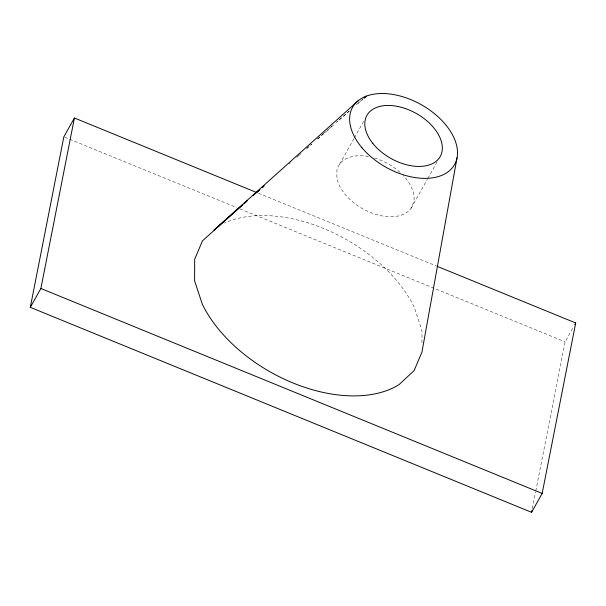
<?xml version="1.0" encoding="UTF-8"?>
<svg xmlns="http://www.w3.org/2000/svg" width="606" height="606" viewBox="0 0 606 606"><rect width="100%" height="100%" fill="white"/><g stroke="black" fill="none" stroke-linecap="round" stroke-linejoin="round"><path stroke-width="0.45" stroke-dasharray="3.03 2.27" d="M421.943 342.799L421.981 330.596L414.292 307.318A124.275 76.341 29.3 0 0 224.462 223.091M532.31 508.601L535.59 491.928M535.772 491.004L565.11 341.837L573.397 327.073M368.546 156.568A42.034 25.823 29.3 0 0 336.906 170.536L336.883 177.831A42.034 25.823 29.3 0 0 370.198 212.388A42.034 25.823 29.3 0 0 411.133 208.191L413.769 201.965A42.034 25.823 29.3 0 0 403.142 175.414M339.549 164.302L353.896 138.736M354.358 137.91L363.615 121.42M411.133 208.191L427.328 179.331M427.791 178.505L437.047 162.014M289.07 164.052L290.486 162.809M301.106 153.469L296.857 157.204L298.94 155.287M306.765 148.485L311.719 144.13L306.734 148.44M324.46 132.919L326.589 131.047L324.437 132.888M327.293 130.426L333.664 124.821L327.27 130.396M349.238 111.118L336.497 122.329L349.23 111.11M258.459 193.253L436.358 265.996M64.706 137.221L236.476 207.457M239.984 208.888L565.11 341.837M374.569 158.022A42.034 25.823 29.3 0 1 400.437 172.748M323.755 133.54L316.673 139.766L323.733 133.509M362.683 99.286L356.313 104.891L362.683 99.286"/><path stroke-width="0.91" d="M457.038 157.802L421.92 352.184L414.11 370.599L399.096 384.598A124.275 76.341 29.3 0 1 202.29 304.129L194.609 280.851L194.67 259.262L202.472 240.847L242.991 204.442M437.237 266.352L575.7 322.968L542.165 493.443L531.583 512.312L30.3 307.34L63.835 136.865L74.417 118.003L256.702 192.534M30.3 307.34L40.89 288.479L74.417 118.003M531.583 512.312L531.947 510.457M574.776 324.611L575.7 322.968M358.502 100.467L214.039 230.068L242.355 205.154M244.476 203.29L246.597 201.419M256.505 192.7L259.338 190.208M262.171 187.716L263.587 186.474M244.407 203.199L247.24 200.715M252.907 195.73L259.989 189.511M262.11 187.648L264.239 185.777M40.89 288.479L542.165 493.443M217.493 226.849A124.275 76.341 29.3 0 1 218.963 225.955M366.229 96.172L364.1 98.043L366.229 96.172M361.956 147.735A58.487 35.928 29.3 0 0 454.106 165.347A58.487 35.928 29.3 0 0 394.642 94.748A58.487 35.928 29.3 0 0 361.956 147.735M372.758 143.311A42.034 25.823 29.3 0 0 439.358 157.886A42.034 25.823 29.3 0 0 398.589 106.626A42.034 25.823 29.3 0 0 372.758 143.311"/></g></svg>
